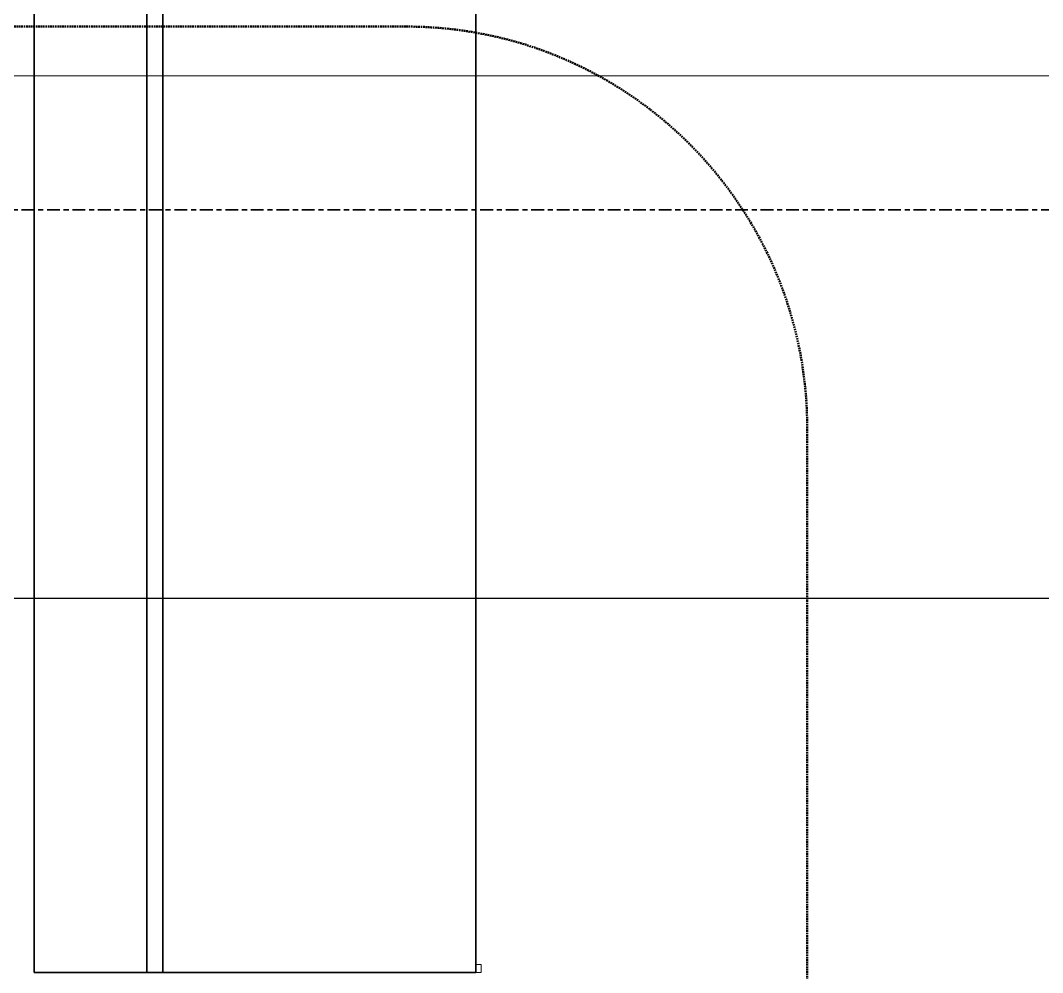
# Model space of a CAD drawing. Header units: millimetres. Extents: x -153298 to 620751, y -313239 to 250031.
# Drawn here: x 15201 to 16475, y -308515 to -307329 of the extents above; entities that cross this region are included whole.
import ezdxf

# ---------------------------------------------------------------- set-up
doc = ezdxf.new("R2010")
doc.units = ezdxf.units.MM
for name, pattern in [('Centre', [31.75, 6.35, -4.7625, 15.875, -4.7625]), ('DPA_Hidden 50', [3, 2, -1]), ('DPA_Hidden 500', [1.4, 0.8, -0.6])]:
    doc.linetypes.add(name, pattern=pattern)
for name, color, linetype, lineweight in [('A-ANNO-SYMB', 7, 'Continuous', 9), ('A-FLOR-LEVL', 7, 'Continuous', 35), ('A-GENM', 7, 'Continuous', 9), ('A-GENM-HDLN', 7, 'DPA_Hidden 500', 9), ('A-GLAZ-CURT', 7, 'Continuous', 9), ('A-GLAZ-CWMG', 7, 'Continuous', 35), ('G-ANNO-SPOR', 7, 'Continuous', 9), ('S-STRS-IDEN', 7, 'Continuous', 25)]:
    doc.layers.add(name, color=color, linetype=linetype, lineweight=lineweight)

# ---------------------------------------------------------------- blocks, each defined once
blk = doc.blocks.new('System Panel - Entrance Glazed 12mm-14851402-2140-01 ENTRANCE 1 ELEVATION 2')
at = {"layer": 'A-GLAZ-CURT', "color": 7}
for p, q in [((-9432.5, 102550), (-9302, 102550)), ((-9302, 102550), (-9432.5, 102550))]:
    blk.add_line(p, q, dxfattribs=at)
blk = doc.blocks.new('DPA_GM-Stoplogs Line Based - Line Based-7243954-2140-01 ENTRANCE 1 ELEVATION 2')
at = {"layer": 'A-GENM', "color": 7}
for p, q in [((-8896, 102560), (-8902.5, 102560)), ((-8902.5, 102560), (-8896, 102560)), ((-8896, 102560), (-8896, 102550)), ((-8896, 102550), (-8896, 102560)), ((-8896, 102550), (-9196, 102550)), ((-9196, 102550), (-8896, 102550))]:
    blk.add_line(p, q, dxfattribs=at)
at = {"layer": 'A-GENM-HDLN', "color": 7}
blk.add_line((-9046, 102550), (-9432.5, 102550), dxfattribs=at)
blk = doc.blocks.new('System Panel - Entrance Glazed 12mm-14851403-2140-01 ENTRANCE 1 ELEVATION 2')
at = {"layer": 'A-GLAZ-CURT', "color": 7}
for p, q in [((-9308, 102550), (-9296, 102550)), ((-9296, 102550), (-9308, 102550))]:
    blk.add_line(p, q, dxfattribs=at)
blk = doc.blocks.new('System Panel - Entrance Glazed 12mm-14851404-2140-01 ENTRANCE 1 ELEVATION 2')
at = {"layer": 'A-GLAZ-CURT', "color": 7}
for p, q in [((-9308, 102550), (-9296, 102550)), ((-9296, 102550), (-9308, 102550))]:
    blk.add_line(p, q, dxfattribs=at)
blk = doc.blocks.new('System Panel - Entrance Glazed 12mm-V441-2140-01 ENTRANCE 1 ELEVATION 2')
at = {"layer": 'A-GLAZ-CURT', "color": 7}
for p, q in [((-9308, 102550), (-9296, 102550)), ((-9296, 102550), (-9308, 102550))]:
    blk.add_line(p, q, dxfattribs=at)
blk = doc.blocks.new('Rectangular Mullion - Mullion_Entrance Column Glass-14851405-2140-01 ENTRANCE 1 ELEVATION 2')
at = {"layer": 'A-GLAZ-CWMG', "color": 7}
for p, q in [((-9452.5, 102550), (-9452.5, 105550)), ((-9452.5, 105550), (-9452.5, 102550)), ((-9452.5, 105550), (-9452.5, 102550)), ((-9452.5, 105550), (-9452.5, 102550)), ((-9312.5, 105550), (-9312.5, 102550)), ((-9312.5, 105550), (-9312.5, 102550)), ((-9312.5, 105550), (-9312.5, 102550)), ((-9312.5, 105550), (-9312.5, 102550)), ((-9292.5, 105550), (-9292.5, 102550)), ((-9292.5, 105550), (-9292.5, 102550)), ((-9292.5, 105550), (-9292.5, 102550)), ((-9292.5, 105550), (-9292.5, 102550)), ((-8902.5, 105550), (-8902.5, 102550)), ((-8902.5, 105550), (-8902.5, 102550)), ((-8902.5, 105550), (-8902.5, 102550)), ((-8902.5, 105550), (-8902.5, 102550)), ((-9452.5, 102550), (-9312.5, 102550)), ((-9312.5, 102550), (-9452.5, 102550)), ((-9452.5, 102550), (-9432.5, 102550)), ((-9432.5, 102550), (-9452.5, 102550)), ((-9312.5, 102550), (-9292.5, 102550)), ((-9292.5, 102550), (-9312.5, 102550)), ((-9292.5, 102550), (-8902.5, 102550)), ((-8902.5, 102550), (-9292.5, 102550)), ((-8902.5, 102550), (-8952.4, 102550)), ((-8952.4, 102550), (-8902.5, 102550))]:
    blk.add_line(p, q, dxfattribs=at)
blk = doc.blocks.new('Rectangular Mullion - Mullion_Entrance Column Glass-14851399-2140-01 ENTRANCE 1 ELEVATION 2')
at = {"layer": 'A-GLAZ-CWMG', "color": 7}
for p, q in [((-9452.5, 105550), (-9452.5, 102550)), ((-9452.5, 105550), (-9452.5, 102550)), ((-9312.5, 105550), (-9312.5, 102550)), ((-9312.5, 105550), (-9312.5, 102550)), ((-9312.5, 105550), (-9312.5, 102550)), ((-9312.5, 105550), (-9312.5, 102550)), ((-9292.5, 105550), (-9292.5, 102550)), ((-9292.5, 105550), (-9292.5, 102550)), ((-9292.5, 105550), (-9292.5, 102550)), ((-9292.5, 105550), (-9292.5, 102550)), ((-8902.5, 105550), (-8902.5, 102560)), ((-8902.5, 105550), (-8902.5, 102560)), ((-8902.5, 105550), (-8902.5, 102560)), ((-8902.5, 105550), (-8902.5, 102560)), ((-9312.5, 102550), (-9452.5, 102550)), ((-9452.5, 102550), (-9432.5, 102550)), ((-9432.5, 102550), (-9312.5, 102550)), ((-9312.5, 102550), (-9292.5, 102550)), ((-9292.5, 102550), (-9312.5, 102550)), ((-9292.5, 102550), (-8902.5, 102550)), ((-8902.5, 102550), (-9292.5, 102550)), ((-8902.5, 102550), (-8952.4, 102550)), ((-8952.4, 102550), (-8902.5, 102550))]:
    blk.add_line(p, q, dxfattribs=at)
blk = doc.blocks.new('Rectangular Mullion - Mullion_Entrance Column Glass-V442-2140-01 ENTRANCE 1 ELEVATION 2')
at = {"layer": 'A-GLAZ-CWMG', "color": 7}
for p, q in [((-9312.5, 105550), (-9312.5, 102550)), ((-9312.5, 105550), (-9312.5, 102550)), ((-9312.5, 105550), (-9312.5, 102550)), ((-9312.5, 105550), (-9312.5, 102550)), ((-9292.5, 105550), (-9292.5, 102550)), ((-9292.5, 105550), (-9292.5, 102550)), ((-9292.5, 105550), (-9292.5, 102550)), ((-9292.5, 105550), (-9292.5, 102550)), ((-8902.5, 105550), (-8902.5, 102560)), ((-8902.5, 105550), (-8902.5, 102560)), ((-8902.5, 105550), (-8902.5, 102560)), ((-8902.5, 105550), (-8902.5, 102560)), ((-9432.5, 102550), (-9312.5, 102550)), ((-9312.5, 102550), (-9432.5, 102550)), ((-9312.5, 102550), (-9292.5, 102550)), ((-9292.5, 102550), (-9312.5, 102550)), ((-9292.5, 102550), (-8902.5, 102550)), ((-8902.5, 102550), (-9292.5, 102550)), ((-8902.5, 102550), (-8952.4, 102550)), ((-8952.4, 102550), (-8902.5, 102550))]:
    blk.add_line(p, q, dxfattribs=at)
blk = doc.blocks.new('DPA_GM-Stoplogs Line Based - Line Based-12776210-2140-01 ENTRANCE 1 ELEVATION 2')
at = {"layer": 'A-GENM', "color": 7}
for p, q in [((-8896, 102560), (-8902.5, 102560)), ((-8902.5, 102560), (-8896, 102560)), ((-8896, 102560), (-8902.5, 102560)), ((-8902.5, 102560), (-8896, 102560)), ((-8896, 102560), (-8902.5, 102560)), ((-8902.5, 102560), (-8896, 102560)), ((-8896, 102560), (-8902.5, 102560)), ((-8902.5, 102560), (-8896, 102560)), ((-8896, 102560), (-8902.5, 102560)), ((-8902.5, 102560), (-8896, 102560)), ((-8896, 102560), (-8896, 102550)), ((-8896, 102550), (-8896, 102560)), ((-8896, 102560), (-8896, 102550)), ((-8896, 102550), (-8896, 102560)), ((-8896, 102560), (-8896, 102550)), ((-8896, 102550), (-8896, 102560)), ((-8896, 102560), (-8896, 102550)), ((-8896, 102550), (-8896, 102560)), ((-8896, 102560), (-8896, 102550)), ((-8896, 102550), (-8896, 102560)), ((-8896, 102550), (-9196, 102550)), ((-9196, 102550), (-8896, 102550)), ((-8896, 102550), (-9196, 102550)), ((-9196, 102550), (-8896, 102550)), ((-8896, 102550), (-9196, 102550)), ((-9196, 102550), (-8896, 102550)), ((-8896, 102550), (-9196, 102550)), ((-9196, 102550), (-8896, 102550)), ((-8896, 102550), (-9196, 102550)), ((-9196, 102550), (-8896, 102550))]:
    blk.add_line(p, q, dxfattribs=at)

msp = doc.modelspace()

# ---------------------------------------------------------------- linework, layer by layer
at = {"layer": 'A-ANNO-SYMB', "color": 7, "linetype": 'DPA_Hidden 50', "lineweight": 50}
for p, q in [((15681.4603, -307336.5167), (11885.9821, -307336.5167)), ((16181.4603, -309550.0556), (16181.4603, -307836.5167))]:
    msp.add_line(p, q, dxfattribs=at)
msp.add_arc((15681.4603, -307836.5167), 500, 0, 90, dxfattribs=at)
at = {"layer": 'A-FLOR-LEVL', "color": 7, "linetype": 'Centre'}
msp.add_line((-6493.6229, -307564.7103), (36480.0979, -307564.7103), dxfattribs=at)
at = {"layer": 'G-ANNO-SPOR', "color": 7}
msp.add_line((14564.8193, -307398.0585), (19414.0929, -307398.0585), dxfattribs=at)
at = {"layer": 'S-STRS-IDEN', "color": 7}
msp.add_line((14935.7062, -308048.486), (16927.9469, -308048.486), dxfattribs=at)

# ---------------------------------------------------------------- block references
at = {"layer": 'A-GENM', "color": 7}
for name in ['DPA_GM-Stoplogs Line Based - Line Based-7243954-2140-01 ENTRANCE 1 ELEVATION 2', 'DPA_GM-Stoplogs Line Based - Line Based-12776210-2140-01 ENTRANCE 1 ELEVATION 2']:
    msp.add_blockref(name, (24671.1729, -411064.7103), dxfattribs=at)
at = {"layer": 'A-GLAZ-CURT', "color": 7}
for name in ['System Panel - Entrance Glazed 12mm-14851402-2140-01 ENTRANCE 1 ELEVATION 2', 'System Panel - Entrance Glazed 12mm-14851403-2140-01 ENTRANCE 1 ELEVATION 2', 'System Panel - Entrance Glazed 12mm-14851404-2140-01 ENTRANCE 1 ELEVATION 2', 'System Panel - Entrance Glazed 12mm-14851404-2140-01 ENTRANCE 1 ELEVATION 2', 'System Panel - Entrance Glazed 12mm-14851404-2140-01 ENTRANCE 1 ELEVATION 2', 'System Panel - Entrance Glazed 12mm-14851404-2140-01 ENTRANCE 1 ELEVATION 2', 'System Panel - Entrance Glazed 12mm-14851404-2140-01 ENTRANCE 1 ELEVATION 2', 'System Panel - Entrance Glazed 12mm-14851404-2140-01 ENTRANCE 1 ELEVATION 2', 'System Panel - Entrance Glazed 12mm-14851404-2140-01 ENTRANCE 1 ELEVATION 2', 'System Panel - Entrance Glazed 12mm-14851404-2140-01 ENTRANCE 1 ELEVATION 2', 'System Panel - Entrance Glazed 12mm-14851404-2140-01 ENTRANCE 1 ELEVATION 2', 'System Panel - Entrance Glazed 12mm-V441-2140-01 ENTRANCE 1 ELEVATION 2']:
    msp.add_blockref(name, (24671.1729, -411064.7103), dxfattribs=at)
at = {"layer": 'A-GLAZ-CWMG', "color": 7}
for name in ['Rectangular Mullion - Mullion_Entrance Column Glass-14851405-2140-01 ENTRANCE 1 ELEVATION 2', 'Rectangular Mullion - Mullion_Entrance Column Glass-14851399-2140-01 ENTRANCE 1 ELEVATION 2', 'Rectangular Mullion - Mullion_Entrance Column Glass-V442-2140-01 ENTRANCE 1 ELEVATION 2', 'Rectangular Mullion - Mullion_Entrance Column Glass-V442-2140-01 ENTRANCE 1 ELEVATION 2', 'Rectangular Mullion - Mullion_Entrance Column Glass-V442-2140-01 ENTRANCE 1 ELEVATION 2', 'Rectangular Mullion - Mullion_Entrance Column Glass-V442-2140-01 ENTRANCE 1 ELEVATION 2']:
    msp.add_blockref(name, (24671.1729, -411064.7103), dxfattribs=at)

doc.saveas('drawing.dxf')
